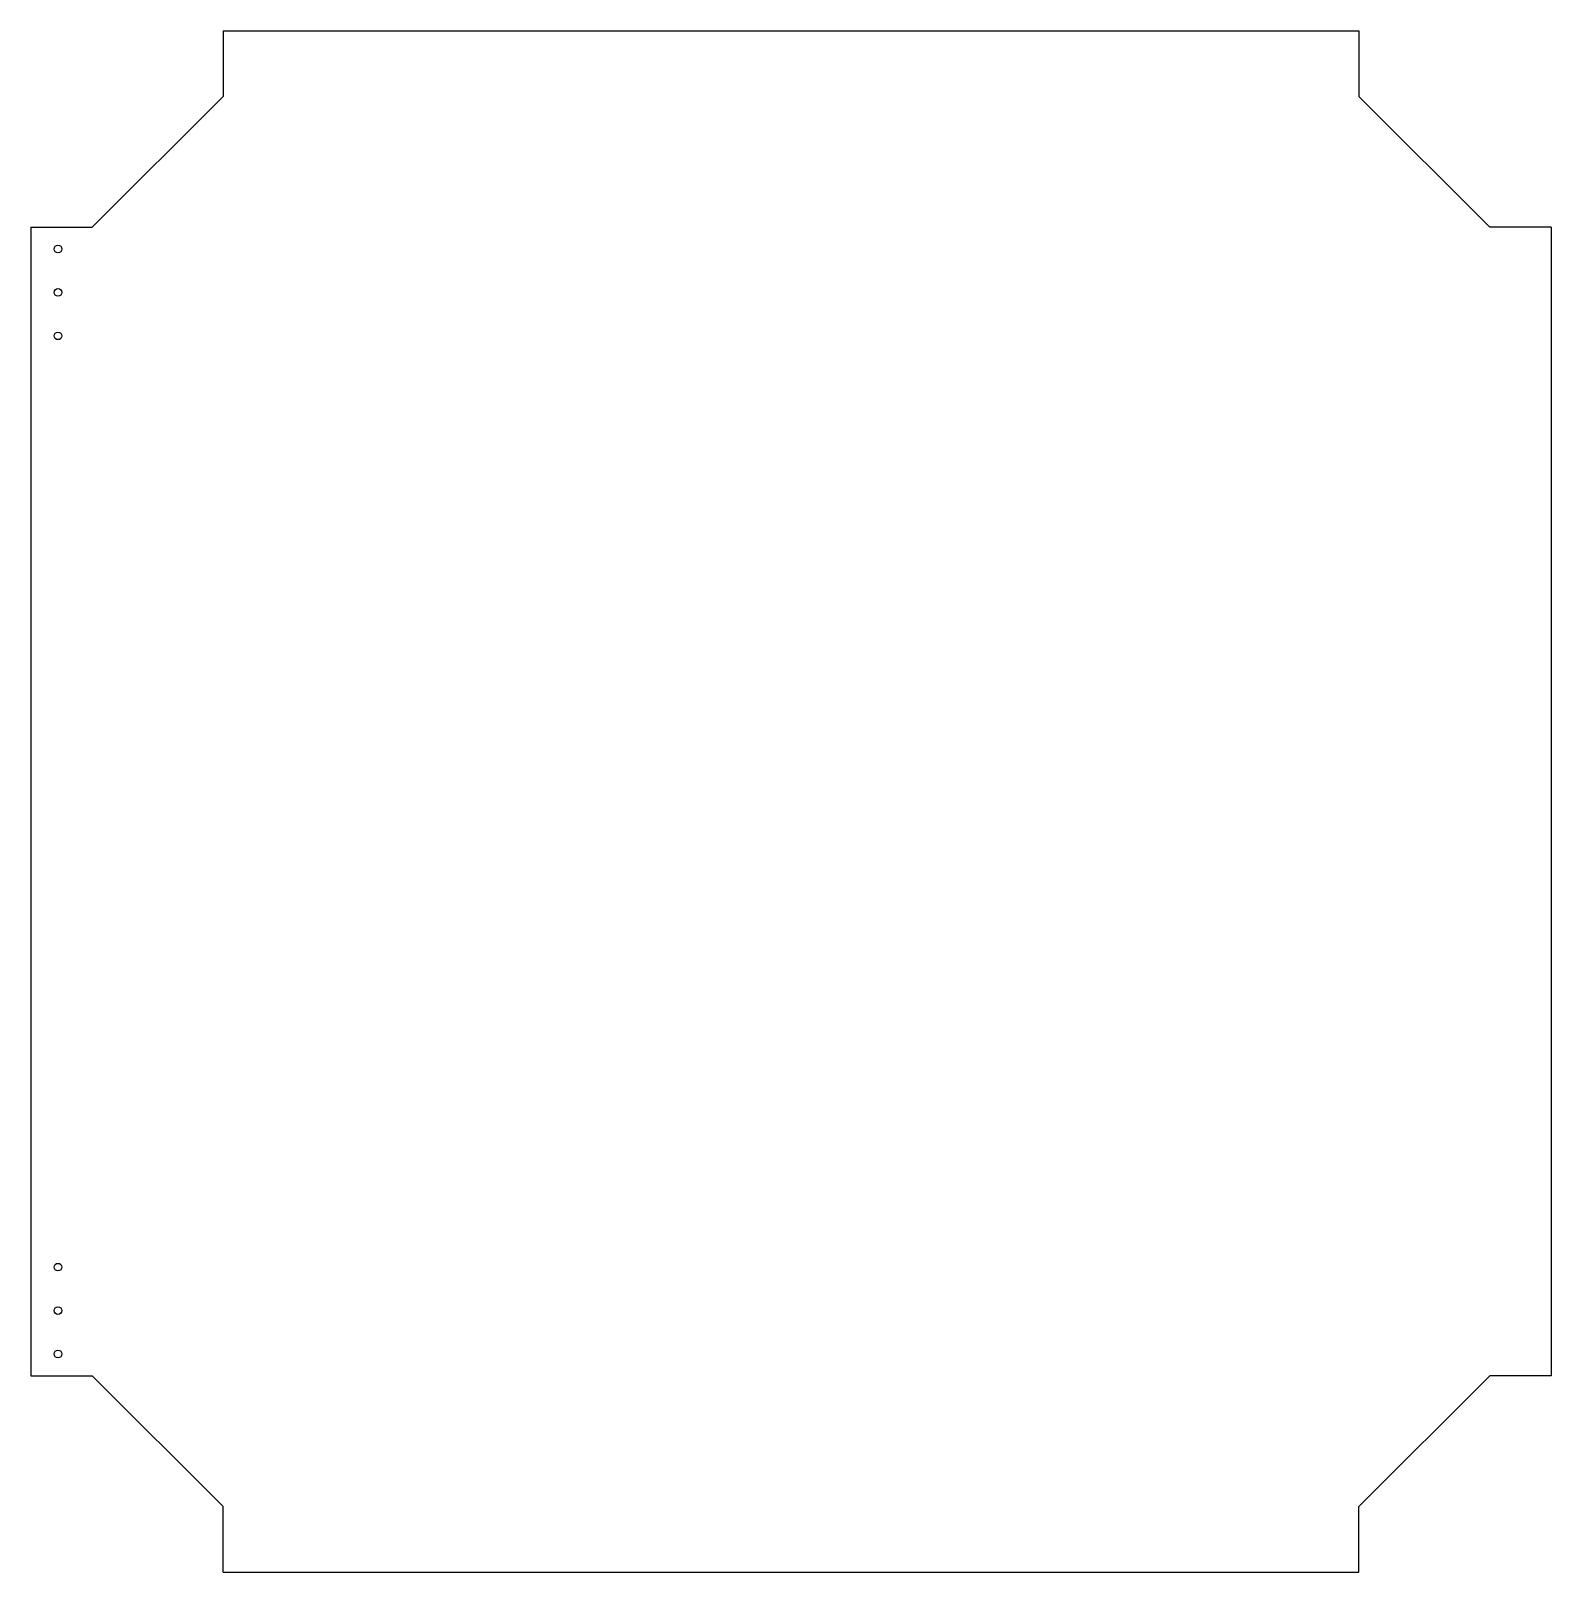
# Model space of a CAD drawing. Extents: x -348 to 352, y -355 to 355.
import ezdxf

# ---------------------------------------------------------------- set-up
doc = ezdxf.new("R2010")
doc.units = 0
doc.layers.get('0').update_dxf_attribs({"linetype": 'CONTINUOUS'})

msp = doc.modelspace()

# ---------------------------------------------------------------- linework, layer by layer
at = {"color": 7, "linetype": 'CONTINUOUS'}
for p, q in [((-259.5, 355), (-259.5, 324.8)), ((-259.5, 355), (263.5, 355)), ((263.5, 355), (263.5, 324.8)), ((-319.8, 264.5), (-259.5, 324.8)), ((323.8, 264.5), (263.5, 324.8)), ((-348, 264.5), (-348, -264.5)), ((-348, 264.5), (-319.8, 264.5)), ((352, 264.5), (323.8, 264.5)), ((352, 264.5), (352, -264.5)), ((-348, -264.5), (-319.8, -264.5)), ((-319.8, -264.5), (-259.5, -324.8)), ((323.8, -264.5), (263.5, -324.8)), ((352, -264.5), (323.8, -264.5)), ((-259.5, -355), (-259.5, -324.8)), ((263.5, -355), (263.5, -324.8)), ((-259.5, -355), (263.5, -355))]:
    msp.add_line(p, q, dxfattribs=at)
for centre in [(-335.5, 254.5), (-335.5, 234.5), (-335.5, 214.5), (-335.5, -214.5), (-335.5, -234.5), (-335.5, -254.5)]:
    msp.add_circle(centre, 1.75, dxfattribs=at)

doc.saveas('drawing.dxf')
